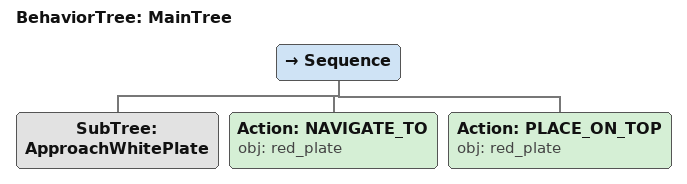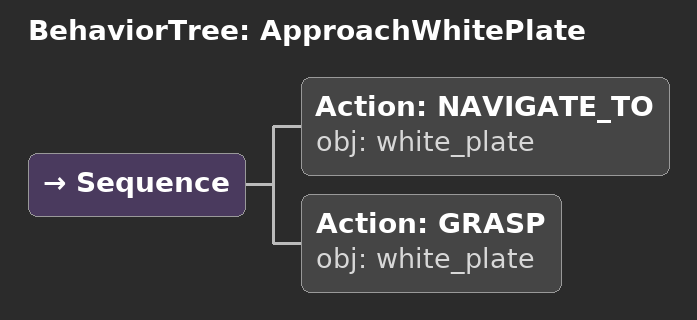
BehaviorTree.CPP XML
<root main_tree_to_execute="MainTree">
  <BehaviorTree ID="MainTree">
    <Sequence>
      <!-- Execute subtree ApproachWhitePlate -->
      <SubTree ID="ApproachWhitePlate" />
      <!-- Navigate to red_plate -->
      <Action ID="NAVIGATE_TO" obj="red_plate" />
      <!-- Place on red_plate -->
      <Action ID="PLACE_ON_TOP" obj="red_plate" />
    </Sequence>
  </BehaviorTree>
  <!-- Subtree definition ApproachWhitePlate -->
  <BehaviorTree ID="ApproachWhitePlate">
    <Sequence>
      <!-- Navigate to white_plate -->
      <Action ID="NAVIGATE_TO" obj="white_plate" />
      <!-- Grasp white_plate -->
      <Action ID="GRASP" obj="white_plate" />
    </Sequence>
  </BehaviorTree>
</root>
